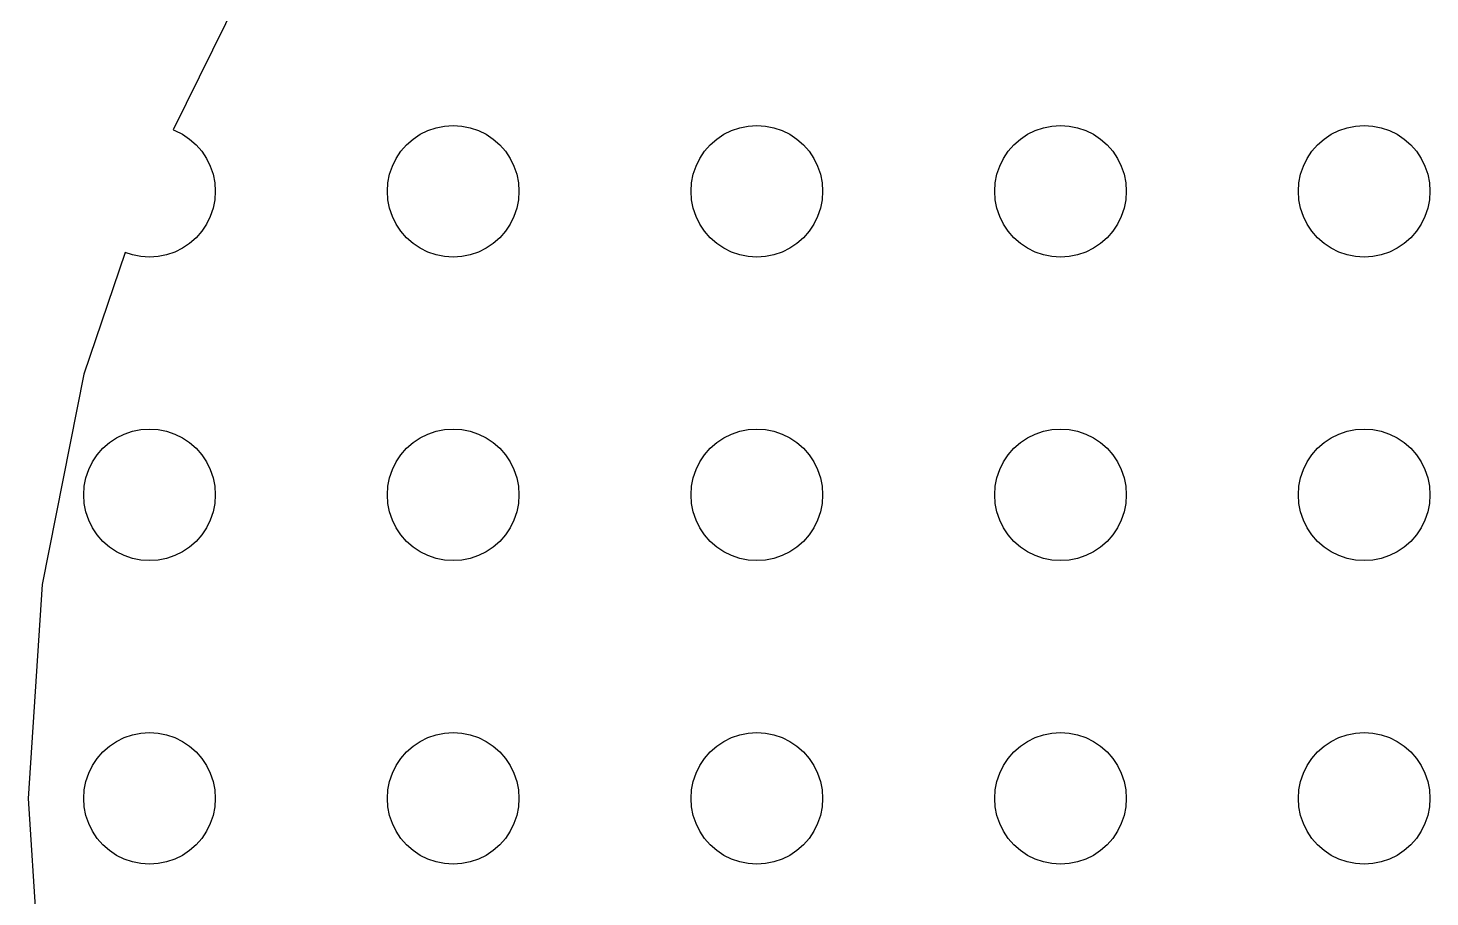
# Model space of a CAD drawing. Header units: metres. Extents: x -81 to 81, y -81 to 81.
# Drawn here: x -81 to -11.8, y -4.9 to 38.1 of the extents above; entities that cross this region are included whole.
import ezdxf

# ---------------------------------------------------------------- set-up
doc = ezdxf.new("R2010")
doc.units = ezdxf.units.M

msp = doc.modelspace()

# ---------------------------------------------------------------- linework, layer by layer
for p, q in [((-70.1481, 40.5), (-73.8326, 33.0285)), ((-60.4242, 33.2222), (-60, 33.25)), ((-60, 33.25), (-59.5758, 33.2222)), ((-45.4242, 33.2222), (-45, 33.25)), ((-45, 33.25), (-44.5758, 33.2222)), ((-30.4242, 33.2222), (-30, 33.25)), ((-30, 33.25), (-29.5758, 33.2222)), ((-15.4242, 33.2222), (-15, 33.25)), ((-15, 33.25), (-14.5758, 33.2222)), ((-73.8326, 33.0285), (-73.7563, 33.0026)), ((-73.7563, 33.0026), (-73.375, 32.8146)), ((-73.375, 32.8146), (-73.0215, 32.5784)), ((-73.0215, 32.5784), (-72.7019, 32.2981)), ((-62.2981, 32.2981), (-61.9785, 32.5784)), ((-61.9785, 32.5784), (-61.625, 32.8146)), ((-61.625, 32.8146), (-61.2437, 33.0026)), ((-61.2437, 33.0026), (-60.8412, 33.1393)), ((-60.8412, 33.1393), (-60.4242, 33.2222)), ((-59.5758, 33.2222), (-59.1588, 33.1393)), ((-59.1588, 33.1393), (-58.7563, 33.0026)), ((-58.7563, 33.0026), (-58.375, 32.8146)), ((-58.375, 32.8146), (-58.0215, 32.5784)), ((-58.0215, 32.5784), (-57.7019, 32.2981)), ((-47.2981, 32.2981), (-46.9785, 32.5784)), ((-46.9785, 32.5784), (-46.625, 32.8146)), ((-46.625, 32.8146), (-46.2437, 33.0026)), ((-46.2437, 33.0026), (-45.8412, 33.1393)), ((-45.8412, 33.1393), (-45.4242, 33.2222)), ((-44.5758, 33.2222), (-44.1588, 33.1393)), ((-44.1588, 33.1393), (-43.7563, 33.0026)), ((-43.7563, 33.0026), (-43.375, 32.8146)), ((-43.375, 32.8146), (-43.0215, 32.5784)), ((-43.0215, 32.5784), (-42.7019, 32.2981)), ((-32.2981, 32.2981), (-31.9785, 32.5784)), ((-31.9785, 32.5784), (-31.625, 32.8146)), ((-31.625, 32.8146), (-31.2437, 33.0026)), ((-31.2437, 33.0026), (-30.8412, 33.1393)), ((-30.8412, 33.1393), (-30.4242, 33.2222)), ((-29.5758, 33.2222), (-29.1588, 33.1393)), ((-29.1588, 33.1393), (-28.7563, 33.0026)), ((-28.7563, 33.0026), (-28.375, 32.8146)), ((-28.375, 32.8146), (-28.0215, 32.5784)), ((-28.0215, 32.5784), (-27.7019, 32.2981)), ((-17.2981, 32.2981), (-16.9785, 32.5784)), ((-16.9785, 32.5784), (-16.625, 32.8146)), ((-16.625, 32.8146), (-16.2437, 33.0026)), ((-16.2437, 33.0026), (-15.8412, 33.1393)), ((-15.8412, 33.1393), (-15.4242, 33.2222)), ((-14.5758, 33.2222), (-14.1588, 33.1393)), ((-14.1588, 33.1393), (-13.7563, 33.0026)), ((-13.7563, 33.0026), (-13.375, 32.8146)), ((-13.375, 32.8146), (-13.0215, 32.5784)), ((-13.0215, 32.5784), (-12.7019, 32.2981)), ((-72.7019, 32.2981), (-72.4216, 31.9785)), ((-72.4216, 31.9785), (-72.1854, 31.625)), ((-62.8146, 31.625), (-62.5784, 31.9785)), ((-62.5784, 31.9785), (-62.2981, 32.2981)), ((-57.7019, 32.2981), (-57.4216, 31.9785)), ((-57.4216, 31.9785), (-57.1854, 31.625)), ((-47.8146, 31.625), (-47.5784, 31.9785)), ((-47.5784, 31.9785), (-47.2981, 32.2981)), ((-42.7019, 32.2981), (-42.4216, 31.9785)), ((-42.4216, 31.9785), (-42.1854, 31.625)), ((-32.8146, 31.625), (-32.5784, 31.9785)), ((-32.5784, 31.9785), (-32.2981, 32.2981)), ((-27.7019, 32.2981), (-27.4216, 31.9785)), ((-27.4216, 31.9785), (-27.1854, 31.625)), ((-17.8146, 31.625), (-17.5784, 31.9785)), ((-17.5784, 31.9785), (-17.2981, 32.2981)), ((-12.7019, 32.2981), (-12.4216, 31.9785)), ((-12.4216, 31.9785), (-12.1854, 31.625)), ((-72.1854, 31.625), (-71.9974, 31.2437)), ((-71.9974, 31.2437), (-71.8607, 30.8412)), ((-63.1393, 30.8412), (-63.0026, 31.2437)), ((-63.0026, 31.2437), (-62.8146, 31.625)), ((-57.1854, 31.625), (-56.9974, 31.2437)), ((-56.9974, 31.2437), (-56.8607, 30.8412)), ((-48.1393, 30.8412), (-48.0026, 31.2437)), ((-48.0026, 31.2437), (-47.8146, 31.625)), ((-42.1854, 31.625), (-41.9974, 31.2437)), ((-41.9974, 31.2437), (-41.8607, 30.8412)), ((-33.1393, 30.8412), (-33.0026, 31.2437)), ((-33.0026, 31.2437), (-32.8146, 31.625)), ((-27.1854, 31.625), (-26.9974, 31.2437)), ((-26.9974, 31.2437), (-26.8607, 30.8412)), ((-18.1393, 30.8412), (-18.0026, 31.2437)), ((-18.0026, 31.2437), (-17.8146, 31.625)), ((-12.1854, 31.625), (-11.9974, 31.2437)), ((-11.9974, 31.2437), (-11.8607, 30.8412)), ((-71.8607, 30.8412), (-71.7778, 30.4242)), ((-63.2222, 30.4242), (-63.1393, 30.8412)), ((-56.8607, 30.8412), (-56.7778, 30.4242)), ((-48.2222, 30.4242), (-48.1393, 30.8412)), ((-41.8607, 30.8412), (-41.7778, 30.4242)), ((-33.2222, 30.4242), (-33.1393, 30.8412)), ((-26.8607, 30.8412), (-26.7778, 30.4242)), ((-18.2222, 30.4242), (-18.1393, 30.8412)), ((-11.8607, 30.8412), (-11.7778, 30.4242)), ((-71.7778, 30.4242), (-71.75, 30)), ((-71.75, 30), (-71.7778, 29.5758)), ((-63.25, 30), (-63.2222, 30.4242)), ((-63.2222, 29.5758), (-63.25, 30)), ((-56.7778, 30.4242), (-56.75, 30)), ((-56.75, 30), (-56.7778, 29.5758)), ((-48.25, 30), (-48.2222, 30.4242)), ((-48.2222, 29.5758), (-48.25, 30)), ((-41.7778, 30.4242), (-41.75, 30)), ((-41.75, 30), (-41.7778, 29.5758)), ((-33.25, 30), (-33.2222, 30.4242)), ((-33.2222, 29.5758), (-33.25, 30)), ((-26.7778, 30.4242), (-26.75, 30)), ((-26.75, 30), (-26.7778, 29.5758)), ((-18.25, 30), (-18.2222, 30.4242)), ((-18.2222, 29.5758), (-18.25, 30)), ((-11.7778, 30.4242), (-11.75, 30)), ((-11.75, 30), (-11.7778, 29.5758)), ((-71.8607, 29.1588), (-71.9974, 28.7563)), ((-71.7778, 29.5758), (-71.8607, 29.1588)), ((-63.1393, 29.1588), (-63.2222, 29.5758)), ((-63.0026, 28.7563), (-63.1393, 29.1588)), ((-56.8607, 29.1588), (-56.9974, 28.7563)), ((-56.7778, 29.5758), (-56.8607, 29.1588)), ((-48.1393, 29.1588), (-48.2222, 29.5758)), ((-48.0026, 28.7563), (-48.1393, 29.1588)), ((-41.8607, 29.1588), (-41.9974, 28.7563)), ((-41.7778, 29.5758), (-41.8607, 29.1588)), ((-33.1393, 29.1588), (-33.2222, 29.5758)), ((-33.0026, 28.7563), (-33.1393, 29.1588)), ((-26.8607, 29.1588), (-26.9974, 28.7563)), ((-26.7778, 29.5758), (-26.8607, 29.1588)), ((-18.1393, 29.1588), (-18.2222, 29.5758)), ((-18.0026, 28.7563), (-18.1393, 29.1588)), ((-11.8607, 29.1588), (-11.9974, 28.7563)), ((-11.7778, 29.5758), (-11.8607, 29.1588)), ((-71.9974, 28.7563), (-72.1854, 28.375)), ((-62.8146, 28.375), (-63.0026, 28.7563)), ((-56.9974, 28.7563), (-57.1854, 28.375)), ((-47.8146, 28.375), (-48.0026, 28.7563)), ((-41.9974, 28.7563), (-42.1854, 28.375)), ((-32.8146, 28.375), (-33.0026, 28.7563)), ((-26.9974, 28.7563), (-27.1854, 28.375)), ((-17.8146, 28.375), (-18.0026, 28.7563)), ((-11.9974, 28.7563), (-12.1854, 28.375)), ((-72.7019, 27.7019), (-73.0215, 27.4216)), ((-72.4216, 28.0215), (-72.7019, 27.7019)), ((-72.1854, 28.375), (-72.4216, 28.0215)), ((-62.5784, 28.0215), (-62.8146, 28.375)), ((-62.2981, 27.7019), (-62.5784, 28.0215)), ((-61.9785, 27.4216), (-62.2981, 27.7019)), ((-57.7019, 27.7019), (-58.0215, 27.4216)), ((-57.4216, 28.0215), (-57.7019, 27.7019)), ((-57.1854, 28.375), (-57.4216, 28.0215)), ((-47.5784, 28.0215), (-47.8146, 28.375)), ((-47.2981, 27.7019), (-47.5784, 28.0215)), ((-46.9785, 27.4216), (-47.2981, 27.7019)), ((-42.7019, 27.7019), (-43.0215, 27.4216)), ((-42.4216, 28.0215), (-42.7019, 27.7019)), ((-42.1854, 28.375), (-42.4216, 28.0215)), ((-32.5784, 28.0215), (-32.8146, 28.375)), ((-32.2981, 27.7019), (-32.5784, 28.0215)), ((-31.9785, 27.4216), (-32.2981, 27.7019)), ((-27.7019, 27.7019), (-28.0215, 27.4216)), ((-27.4216, 28.0215), (-27.7019, 27.7019)), ((-27.1854, 28.375), (-27.4216, 28.0215)), ((-17.5784, 28.0215), (-17.8146, 28.375)), ((-17.2981, 27.7019), (-17.5784, 28.0215)), ((-16.9785, 27.4216), (-17.2981, 27.7019)), ((-12.7019, 27.7019), (-13.0215, 27.4216)), ((-12.4216, 28.0215), (-12.7019, 27.7019)), ((-12.1854, 28.375), (-12.4216, 28.0215)), ((-73.375, 27.1854), (-73.7563, 26.9974)), ((-73.0215, 27.4216), (-73.375, 27.1854)), ((-61.625, 27.1854), (-61.9785, 27.4216)), ((-61.2437, 26.9974), (-61.625, 27.1854)), ((-58.375, 27.1854), (-58.7563, 26.9974)), ((-58.0215, 27.4216), (-58.375, 27.1854)), ((-46.625, 27.1854), (-46.9785, 27.4216)), ((-46.2437, 26.9974), (-46.625, 27.1854)), ((-43.375, 27.1854), (-43.7563, 26.9974)), ((-43.0215, 27.4216), (-43.375, 27.1854)), ((-31.625, 27.1854), (-31.9785, 27.4216)), ((-31.2437, 26.9974), (-31.625, 27.1854)), ((-28.375, 27.1854), (-28.7563, 26.9974)), ((-28.0215, 27.4216), (-28.375, 27.1854)), ((-16.625, 27.1854), (-16.9785, 27.4216)), ((-16.2437, 26.9974), (-16.625, 27.1854)), ((-13.375, 27.1854), (-13.7563, 26.9974)), ((-13.0215, 27.4216), (-13.375, 27.1854)), ((-76.1974, 26.9817), (-78.24, 20.9643)), ((-75.8412, 26.8607), (-76.1974, 26.9817)), ((-75.4242, 26.7778), (-75.8412, 26.8607)), ((-75, 26.75), (-75.4242, 26.7778)), ((-74.5758, 26.7778), (-75, 26.75)), ((-74.1588, 26.8607), (-74.5758, 26.7778)), ((-73.7563, 26.9974), (-74.1588, 26.8607)), ((-60.8412, 26.8607), (-61.2437, 26.9974)), ((-60.4242, 26.7778), (-60.8412, 26.8607)), ((-60, 26.75), (-60.4242, 26.7778)), ((-59.5758, 26.7778), (-60, 26.75)), ((-59.1588, 26.8607), (-59.5758, 26.7778)), ((-58.7563, 26.9974), (-59.1588, 26.8607)), ((-45.8412, 26.8607), (-46.2437, 26.9974)), ((-45.4242, 26.7778), (-45.8412, 26.8607)), ((-45, 26.75), (-45.4242, 26.7778)), ((-44.5758, 26.7778), (-45, 26.75)), ((-44.1588, 26.8607), (-44.5758, 26.7778)), ((-43.7563, 26.9974), (-44.1588, 26.8607)), ((-30.8412, 26.8607), (-31.2437, 26.9974)), ((-30.4242, 26.7778), (-30.8412, 26.8607)), ((-30, 26.75), (-30.4242, 26.7778)), ((-29.5758, 26.7778), (-30, 26.75)), ((-29.1588, 26.8607), (-29.5758, 26.7778)), ((-28.7563, 26.9974), (-29.1588, 26.8607)), ((-15.8412, 26.8607), (-16.2437, 26.9974)), ((-15.4242, 26.7778), (-15.8412, 26.8607)), ((-15, 26.75), (-15.4242, 26.7778)), ((-14.5758, 26.7778), (-15, 26.75)), ((-14.1588, 26.8607), (-14.5758, 26.7778)), ((-13.7563, 26.9974), (-14.1588, 26.8607)), ((-78.24, 20.9643), (-80.307, 10.5726)), ((-76.2437, 18.0026), (-75.8412, 18.1393)), ((-75.8412, 18.1393), (-75.4242, 18.2222)), ((-75.4242, 18.2222), (-75, 18.25)), ((-75, 18.25), (-74.5758, 18.2222)), ((-74.5758, 18.2222), (-74.1588, 18.1393)), ((-74.1588, 18.1393), (-73.7563, 18.0026)), ((-61.2437, 18.0026), (-60.8412, 18.1393)), ((-60.8412, 18.1393), (-60.4242, 18.2222)), ((-60.4242, 18.2222), (-60, 18.25)), ((-60, 18.25), (-59.5758, 18.2222)), ((-59.5758, 18.2222), (-59.1588, 18.1393)), ((-59.1588, 18.1393), (-58.7563, 18.0026)), ((-46.2437, 18.0026), (-45.8412, 18.1393)), ((-45.8412, 18.1393), (-45.4242, 18.2222)), ((-45.4242, 18.2222), (-45, 18.25)), ((-45, 18.25), (-44.5758, 18.2222)), ((-44.5758, 18.2222), (-44.1588, 18.1393)), ((-44.1588, 18.1393), (-43.7563, 18.0026)), ((-31.2437, 18.0026), (-30.8412, 18.1393)), ((-30.8412, 18.1393), (-30.4242, 18.2222)), ((-30.4242, 18.2222), (-30, 18.25)), ((-30, 18.25), (-29.5758, 18.2222)), ((-29.5758, 18.2222), (-29.1588, 18.1393)), ((-29.1588, 18.1393), (-28.7563, 18.0026)), ((-16.2437, 18.0026), (-15.8412, 18.1393)), ((-15.8412, 18.1393), (-15.4242, 18.2222)), ((-15.4242, 18.2222), (-15, 18.25)), ((-15, 18.25), (-14.5758, 18.2222)), ((-14.5758, 18.2222), (-14.1588, 18.1393)), ((-14.1588, 18.1393), (-13.7563, 18.0026)), ((-77.2981, 17.2981), (-76.9785, 17.5784)), ((-76.9785, 17.5784), (-76.625, 17.8146)), ((-76.625, 17.8146), (-76.2437, 18.0026)), ((-73.7563, 18.0026), (-73.375, 17.8146)), ((-73.375, 17.8146), (-73.0215, 17.5784)), ((-73.0215, 17.5784), (-72.7019, 17.2981)), ((-62.2981, 17.2981), (-61.9785, 17.5784)), ((-61.9785, 17.5784), (-61.625, 17.8146)), ((-61.625, 17.8146), (-61.2437, 18.0026)), ((-58.7563, 18.0026), (-58.375, 17.8146)), ((-58.375, 17.8146), (-58.0215, 17.5784)), ((-58.0215, 17.5784), (-57.7019, 17.2981)), ((-47.2981, 17.2981), (-46.9785, 17.5784)), ((-46.9785, 17.5784), (-46.625, 17.8146)), ((-46.625, 17.8146), (-46.2437, 18.0026)), ((-43.7563, 18.0026), (-43.375, 17.8146)), ((-43.375, 17.8146), (-43.0215, 17.5784)), ((-43.0215, 17.5784), (-42.7019, 17.2981)), ((-32.2981, 17.2981), (-31.9785, 17.5784)), ((-31.9785, 17.5784), (-31.625, 17.8146)), ((-31.625, 17.8146), (-31.2437, 18.0026)), ((-28.7563, 18.0026), (-28.375, 17.8146)), ((-28.375, 17.8146), (-28.0215, 17.5784)), ((-28.0215, 17.5784), (-27.7019, 17.2981)), ((-17.2981, 17.2981), (-16.9785, 17.5784)), ((-16.9785, 17.5784), (-16.625, 17.8146)), ((-16.625, 17.8146), (-16.2437, 18.0026)), ((-13.7563, 18.0026), (-13.375, 17.8146)), ((-13.375, 17.8146), (-13.0215, 17.5784)), ((-13.0215, 17.5784), (-12.7019, 17.2981)), ((-78.0026, 16.2437), (-77.8146, 16.625)), ((-77.8146, 16.625), (-77.5784, 16.9785)), ((-77.5784, 16.9785), (-77.2981, 17.2981)), ((-72.7019, 17.2981), (-72.4216, 16.9785)), ((-72.4216, 16.9785), (-72.1854, 16.625)), ((-72.1854, 16.625), (-71.9974, 16.2437)), ((-63.0026, 16.2437), (-62.8146, 16.625)), ((-62.8146, 16.625), (-62.5784, 16.9785)), ((-62.5784, 16.9785), (-62.2981, 17.2981)), ((-57.7019, 17.2981), (-57.4216, 16.9785)), ((-57.4216, 16.9785), (-57.1854, 16.625)), ((-57.1854, 16.625), (-56.9974, 16.2437)), ((-48.0026, 16.2437), (-47.8146, 16.625)), ((-47.8146, 16.625), (-47.5784, 16.9785)), ((-47.5784, 16.9785), (-47.2981, 17.2981)), ((-42.7019, 17.2981), (-42.4216, 16.9785)), ((-42.4216, 16.9785), (-42.1854, 16.625)), ((-42.1854, 16.625), (-41.9974, 16.2437)), ((-33.0026, 16.2437), (-32.8146, 16.625)), ((-32.8146, 16.625), (-32.5784, 16.9785)), ((-32.5784, 16.9785), (-32.2981, 17.2981)), ((-27.7019, 17.2981), (-27.4216, 16.9785)), ((-27.4216, 16.9785), (-27.1854, 16.625)), ((-27.1854, 16.625), (-26.9974, 16.2437)), ((-18.0026, 16.2437), (-17.8146, 16.625)), ((-17.8146, 16.625), (-17.5784, 16.9785)), ((-17.5784, 16.9785), (-17.2981, 17.2981)), ((-12.7019, 17.2981), (-12.4216, 16.9785)), ((-12.4216, 16.9785), (-12.1854, 16.625)), ((-12.1854, 16.625), (-11.9974, 16.2437)), ((-78.1393, 15.8412), (-78.0026, 16.2437)), ((-71.9974, 16.2437), (-71.8607, 15.8412)), ((-63.1393, 15.8412), (-63.0026, 16.2437)), ((-56.9974, 16.2437), (-56.8607, 15.8412)), ((-48.1393, 15.8412), (-48.0026, 16.2437)), ((-41.9974, 16.2437), (-41.8607, 15.8412)), ((-33.1393, 15.8412), (-33.0026, 16.2437)), ((-26.9974, 16.2437), (-26.8607, 15.8412)), ((-18.1393, 15.8412), (-18.0026, 16.2437)), ((-11.9974, 16.2437), (-11.8607, 15.8412)), ((-78.25, 15), (-78.2222, 15.4242)), ((-78.2222, 15.4242), (-78.1393, 15.8412)), ((-71.8607, 15.8412), (-71.7778, 15.4242)), ((-71.7778, 15.4242), (-71.75, 15)), ((-63.25, 15), (-63.2222, 15.4242)), ((-63.2222, 15.4242), (-63.1393, 15.8412)), ((-56.8607, 15.8412), (-56.7778, 15.4242)), ((-56.7778, 15.4242), (-56.75, 15)), ((-48.25, 15), (-48.2222, 15.4242)), ((-48.2222, 15.4242), (-48.1393, 15.8412)), ((-41.8607, 15.8412), (-41.7778, 15.4242)), ((-41.7778, 15.4242), (-41.75, 15)), ((-33.25, 15), (-33.2222, 15.4242)), ((-33.2222, 15.4242), (-33.1393, 15.8412)), ((-26.8607, 15.8412), (-26.7778, 15.4242)), ((-26.7778, 15.4242), (-26.75, 15)), ((-18.25, 15), (-18.2222, 15.4242)), ((-18.2222, 15.4242), (-18.1393, 15.8412)), ((-11.8607, 15.8412), (-11.7778, 15.4242)), ((-11.7778, 15.4242), (-11.75, 15)), ((-78.2222, 14.5758), (-78.25, 15)), ((-78.1393, 14.1588), (-78.2222, 14.5758)), ((-71.7778, 14.5758), (-71.8607, 14.1588)), ((-71.75, 15), (-71.7778, 14.5758)), ((-63.2222, 14.5758), (-63.25, 15)), ((-63.1393, 14.1588), (-63.2222, 14.5758)), ((-56.7778, 14.5758), (-56.8607, 14.1588)), ((-56.75, 15), (-56.7778, 14.5758)), ((-48.2222, 14.5758), (-48.25, 15)), ((-48.1393, 14.1588), (-48.2222, 14.5758)), ((-41.7778, 14.5758), (-41.8607, 14.1588)), ((-41.75, 15), (-41.7778, 14.5758)), ((-33.2222, 14.5758), (-33.25, 15)), ((-33.1393, 14.1588), (-33.2222, 14.5758)), ((-26.7778, 14.5758), (-26.8607, 14.1588)), ((-26.75, 15), (-26.7778, 14.5758)), ((-18.2222, 14.5758), (-18.25, 15)), ((-18.1393, 14.1588), (-18.2222, 14.5758)), ((-11.7778, 14.5758), (-11.8607, 14.1588)), ((-11.75, 15), (-11.7778, 14.5758)), ((-78.0026, 13.7563), (-78.1393, 14.1588)), ((-71.8607, 14.1588), (-71.9974, 13.7563)), ((-63.0026, 13.7563), (-63.1393, 14.1588)), ((-56.8607, 14.1588), (-56.9974, 13.7563)), ((-48.0026, 13.7563), (-48.1393, 14.1588)), ((-41.8607, 14.1588), (-41.9974, 13.7563)), ((-33.0026, 13.7563), (-33.1393, 14.1588)), ((-26.8607, 14.1588), (-26.9974, 13.7563)), ((-18.0026, 13.7563), (-18.1393, 14.1588)), ((-11.8607, 14.1588), (-11.9974, 13.7563)), ((-77.8146, 13.375), (-78.0026, 13.7563)), ((-77.5784, 13.0215), (-77.8146, 13.375)), ((-72.1854, 13.375), (-72.4216, 13.0215)), ((-71.9974, 13.7563), (-72.1854, 13.375)), ((-62.8146, 13.375), (-63.0026, 13.7563)), ((-62.5784, 13.0215), (-62.8146, 13.375)), ((-57.1854, 13.375), (-57.4216, 13.0215)), ((-56.9974, 13.7563), (-57.1854, 13.375)), ((-47.8146, 13.375), (-48.0026, 13.7563)), ((-47.5784, 13.0215), (-47.8146, 13.375)), ((-42.1854, 13.375), (-42.4216, 13.0215)), ((-41.9974, 13.7563), (-42.1854, 13.375)), ((-32.8146, 13.375), (-33.0026, 13.7563)), ((-32.5784, 13.0215), (-32.8146, 13.375)), ((-27.1854, 13.375), (-27.4216, 13.0215)), ((-26.9974, 13.7563), (-27.1854, 13.375)), ((-17.8146, 13.375), (-18.0026, 13.7563)), ((-17.5784, 13.0215), (-17.8146, 13.375)), ((-12.1854, 13.375), (-12.4216, 13.0215)), ((-11.9974, 13.7563), (-12.1854, 13.375)), ((-77.2981, 12.7019), (-77.5784, 13.0215)), ((-76.9785, 12.4216), (-77.2981, 12.7019)), ((-72.7019, 12.7019), (-73.0215, 12.4216)), ((-72.4216, 13.0215), (-72.7019, 12.7019)), ((-62.2981, 12.7019), (-62.5784, 13.0215)), ((-61.9785, 12.4216), (-62.2981, 12.7019)), ((-57.7019, 12.7019), (-58.0215, 12.4216)), ((-57.4216, 13.0215), (-57.7019, 12.7019)), ((-47.2981, 12.7019), (-47.5784, 13.0215)), ((-46.9785, 12.4216), (-47.2981, 12.7019)), ((-42.7019, 12.7019), (-43.0215, 12.4216)), ((-42.4216, 13.0215), (-42.7019, 12.7019)), ((-32.2981, 12.7019), (-32.5784, 13.0215)), ((-31.9785, 12.4216), (-32.2981, 12.7019)), ((-27.7019, 12.7019), (-28.0215, 12.4216)), ((-27.4216, 13.0215), (-27.7019, 12.7019)), ((-17.2981, 12.7019), (-17.5784, 13.0215)), ((-16.9785, 12.4216), (-17.2981, 12.7019)), ((-12.7019, 12.7019), (-13.0215, 12.4216)), ((-12.4216, 13.0215), (-12.7019, 12.7019)), ((-76.625, 12.1854), (-76.9785, 12.4216)), ((-76.2437, 11.9974), (-76.625, 12.1854)), ((-75.8412, 11.8607), (-76.2437, 11.9974)), ((-75.4242, 11.7778), (-75.8412, 11.8607)), ((-75, 11.75), (-75.4242, 11.7778)), ((-74.5758, 11.7778), (-75, 11.75)), ((-74.1588, 11.8607), (-74.5758, 11.7778)), ((-73.7563, 11.9974), (-74.1588, 11.8607)), ((-73.375, 12.1854), (-73.7563, 11.9974)), ((-73.0215, 12.4216), (-73.375, 12.1854)), ((-61.625, 12.1854), (-61.9785, 12.4216)), ((-61.2437, 11.9974), (-61.625, 12.1854)), ((-60.8412, 11.8607), (-61.2437, 11.9974)), ((-60.4242, 11.7778), (-60.8412, 11.8607)), ((-60, 11.75), (-60.4242, 11.7778)), ((-59.5758, 11.7778), (-60, 11.75)), ((-59.1588, 11.8607), (-59.5758, 11.7778)), ((-58.7563, 11.9974), (-59.1588, 11.8607)), ((-58.375, 12.1854), (-58.7563, 11.9974)), ((-58.0215, 12.4216), (-58.375, 12.1854)), ((-46.625, 12.1854), (-46.9785, 12.4216)), ((-46.2437, 11.9974), (-46.625, 12.1854)), ((-45.8412, 11.8607), (-46.2437, 11.9974)), ((-45.4242, 11.7778), (-45.8412, 11.8607)), ((-45, 11.75), (-45.4242, 11.7778)), ((-44.5758, 11.7778), (-45, 11.75)), ((-44.1588, 11.8607), (-44.5758, 11.7778)), ((-43.7563, 11.9974), (-44.1588, 11.8607)), ((-43.375, 12.1854), (-43.7563, 11.9974)), ((-43.0215, 12.4216), (-43.375, 12.1854)), ((-31.625, 12.1854), (-31.9785, 12.4216)), ((-31.2437, 11.9974), (-31.625, 12.1854)), ((-30.8412, 11.8607), (-31.2437, 11.9974)), ((-30.4242, 11.7778), (-30.8412, 11.8607)), ((-30, 11.75), (-30.4242, 11.7778)), ((-29.5758, 11.7778), (-30, 11.75)), ((-29.1588, 11.8607), (-29.5758, 11.7778)), ((-28.7563, 11.9974), (-29.1588, 11.8607)), ((-28.375, 12.1854), (-28.7563, 11.9974)), ((-28.0215, 12.4216), (-28.375, 12.1854)), ((-16.625, 12.1854), (-16.9785, 12.4216)), ((-16.2437, 11.9974), (-16.625, 12.1854)), ((-15.8412, 11.8607), (-16.2437, 11.9974)), ((-15.4242, 11.7778), (-15.8412, 11.8607)), ((-15, 11.75), (-15.4242, 11.7778)), ((-14.5758, 11.7778), (-15, 11.75)), ((-14.1588, 11.8607), (-14.5758, 11.7778)), ((-13.7563, 11.9974), (-14.1588, 11.8607)), ((-13.375, 12.1854), (-13.7563, 11.9974)), ((-13.0215, 12.4216), (-13.375, 12.1854)), ((-80.307, 10.5726), (-81, 0)), ((-76.9785, 2.57838), (-76.625, 2.81458)), ((-76.625, 2.81458), (-76.2437, 3.00259)), ((-76.2437, 3.00259), (-75.8412, 3.13925)), ((-75.8412, 3.13925), (-75.4242, 3.22218)), ((-75.4242, 3.22218), (-75, 3.25)), ((-75, 3.25), (-74.5758, 3.22218)), ((-74.5758, 3.22218), (-74.1588, 3.13925)), ((-74.1588, 3.13925), (-73.7563, 3.00259)), ((-73.7563, 3.00259), (-73.375, 2.81458)), ((-73.375, 2.81458), (-73.0215, 2.57838)), ((-61.9785, 2.57838), (-61.625, 2.81458)), ((-61.625, 2.81458), (-61.2437, 3.00259)), ((-61.2437, 3.00259), (-60.8412, 3.13925)), ((-60.8412, 3.13925), (-60.4242, 3.22218)), ((-60.4242, 3.22218), (-60, 3.25)), ((-60, 3.25), (-59.5758, 3.22218)), ((-59.5758, 3.22218), (-59.1588, 3.13925)), ((-59.1588, 3.13925), (-58.7563, 3.00259)), ((-58.7563, 3.00259), (-58.375, 2.81458)), ((-58.375, 2.81458), (-58.0215, 2.57838)), ((-46.9785, 2.57838), (-46.625, 2.81458)), ((-46.625, 2.81458), (-46.2437, 3.00259)), ((-46.2437, 3.00259), (-45.8412, 3.13925)), ((-45.8412, 3.13925), (-45.4242, 3.22218)), ((-45.4242, 3.22218), (-45, 3.25)), ((-45, 3.25), (-44.5758, 3.22218)), ((-44.5758, 3.22218), (-44.1588, 3.13925)), ((-44.1588, 3.13925), (-43.7563, 3.00259)), ((-43.7563, 3.00259), (-43.375, 2.81458)), ((-43.375, 2.81458), (-43.0215, 2.57838)), ((-31.9785, 2.57838), (-31.625, 2.81458)), ((-31.625, 2.81458), (-31.2437, 3.00259)), ((-31.2437, 3.00259), (-30.8412, 3.13925)), ((-30.8412, 3.13925), (-30.4242, 3.22218)), ((-30.4242, 3.22218), (-30, 3.25)), ((-30, 3.25), (-29.5758, 3.22218)), ((-29.5758, 3.22218), (-29.1588, 3.13925)), ((-29.1588, 3.13925), (-28.7563, 3.00259)), ((-28.7563, 3.00259), (-28.375, 2.81458)), ((-28.375, 2.81458), (-28.0215, 2.57838)), ((-16.9785, 2.57838), (-16.625, 2.81458)), ((-16.625, 2.81458), (-16.2437, 3.00259)), ((-16.2437, 3.00259), (-15.8412, 3.13925)), ((-15.8412, 3.13925), (-15.4242, 3.22218)), ((-15.4242, 3.22218), (-15, 3.25)), ((-15, 3.25), (-14.5758, 3.22218)), ((-14.5758, 3.22218), (-14.1588, 3.13925)), ((-14.1588, 3.13925), (-13.7563, 3.00259)), ((-13.7563, 3.00259), (-13.375, 2.81458)), ((-13.375, 2.81458), (-13.0215, 2.57838)), ((-77.5784, 1.97847), (-77.2981, 2.2981)), ((-77.2981, 2.2981), (-76.9785, 2.57838)), ((-73.0215, 2.57838), (-72.7019, 2.2981)), ((-72.7019, 2.2981), (-72.4216, 1.97847)), ((-62.5784, 1.97847), (-62.2981, 2.2981)), ((-62.2981, 2.2981), (-61.9785, 2.57838)), ((-58.0215, 2.57838), (-57.7019, 2.2981)), ((-57.7019, 2.2981), (-57.4216, 1.97847)), ((-47.5784, 1.97847), (-47.2981, 2.2981)), ((-47.2981, 2.2981), (-46.9785, 2.57838)), ((-43.0215, 2.57838), (-42.7019, 2.2981)), ((-42.7019, 2.2981), (-42.4216, 1.97847)), ((-32.5784, 1.97847), (-32.2981, 2.2981)), ((-32.2981, 2.2981), (-31.9785, 2.57838)), ((-28.0215, 2.57838), (-27.7019, 2.2981)), ((-27.7019, 2.2981), (-27.4216, 1.97847)), ((-17.5784, 1.97847), (-17.2981, 2.2981)), ((-17.2981, 2.2981), (-16.9785, 2.57838)), ((-13.0215, 2.57838), (-12.7019, 2.2981)), ((-12.7019, 2.2981), (-12.4216, 1.97847)), ((-78.0026, 1.24371), (-77.8146, 1.625)), ((-77.8146, 1.625), (-77.5784, 1.97847)), ((-72.4216, 1.97847), (-72.1854, 1.625)), ((-72.1854, 1.625), (-71.9974, 1.24371)), ((-63.0026, 1.24371), (-62.8146, 1.625)), ((-62.8146, 1.625), (-62.5784, 1.97847)), ((-57.4216, 1.97847), (-57.1854, 1.625)), ((-57.1854, 1.625), (-56.9974, 1.24371)), ((-48.0026, 1.24371), (-47.8146, 1.625)), ((-47.8146, 1.625), (-47.5784, 1.97847)), ((-42.4216, 1.97847), (-42.1854, 1.625)), ((-42.1854, 1.625), (-41.9974, 1.24371)), ((-33.0026, 1.24371), (-32.8146, 1.625)), ((-32.8146, 1.625), (-32.5784, 1.97847)), ((-27.4216, 1.97847), (-27.1854, 1.625)), ((-27.1854, 1.625), (-26.9974, 1.24371)), ((-18.0026, 1.24371), (-17.8146, 1.625)), ((-17.8146, 1.625), (-17.5784, 1.97847)), ((-12.4216, 1.97847), (-12.1854, 1.625)), ((-12.1854, 1.625), (-11.9974, 1.24371)), ((-78.2222, 0.42421), (-78.1393, 0.84116)), ((-78.1393, 0.84116), (-78.0026, 1.24371)), ((-71.9974, 1.24371), (-71.8607, 0.84116)), ((-71.8607, 0.84116), (-71.7778, 0.42421)), ((-63.2222, 0.42421), (-63.1393, 0.84116)), ((-63.1393, 0.84116), (-63.0026, 1.24371)), ((-56.9974, 1.24371), (-56.8607, 0.84116)), ((-56.8607, 0.84116), (-56.7778, 0.42421)), ((-48.2222, 0.42421), (-48.1393, 0.84116)), ((-48.1393, 0.84116), (-48.0026, 1.24371)), ((-41.9974, 1.24371), (-41.8607, 0.84116)), ((-41.8607, 0.84116), (-41.7778, 0.42421)), ((-33.2222, 0.42421), (-33.1393, 0.84116)), ((-33.1393, 0.84116), (-33.0026, 1.24371)), ((-26.9974, 1.24371), (-26.8607, 0.84116)), ((-26.8607, 0.84116), (-26.7778, 0.42421)), ((-18.2222, 0.42421), (-18.1393, 0.84116)), ((-18.1393, 0.84116), (-18.0026, 1.24371)), ((-11.9974, 1.24371), (-11.8607, 0.84116)), ((-11.8607, 0.84116), (-11.7778, 0.42421)), ((-81, 0), (-80.307, -10.5726)), ((-78.25, 0), (-78.2222, 0.42421)), ((-78.2222, -0.42421), (-78.25, 0)), ((-71.7778, 0.42421), (-71.75, 0)), ((-71.75, 0), (-71.7778, -0.42421)), ((-63.25, 0), (-63.2222, 0.42421)), ((-63.2222, -0.42421), (-63.25, 0)), ((-56.7778, 0.42421), (-56.75, 0)), ((-56.75, 0), (-56.7778, -0.42421)), ((-48.25, 0), (-48.2222, 0.42421)), ((-48.2222, -0.42421), (-48.25, 0)), ((-41.7778, 0.42421), (-41.75, 0)), ((-41.75, 0), (-41.7778, -0.42421)), ((-33.25, 0), (-33.2222, 0.42421)), ((-33.2222, -0.42421), (-33.25, 0)), ((-26.7778, 0.42421), (-26.75, 0)), ((-26.75, 0), (-26.7778, -0.42421)), ((-18.25, 0), (-18.2222, 0.42421)), ((-18.2222, -0.42421), (-18.25, 0)), ((-11.7778, 0.42421), (-11.75, 0)), ((-11.75, 0), (-11.7778, -0.42421)), ((-78.1393, -0.84116), (-78.2222, -0.42421)), ((-71.7778, -0.42421), (-71.8607, -0.84116)), ((-63.1393, -0.84116), (-63.2222, -0.42421)), ((-56.7778, -0.42421), (-56.8607, -0.84116)), ((-48.1393, -0.84116), (-48.2222, -0.42421)), ((-41.7778, -0.42421), (-41.8607, -0.84116)), ((-33.1393, -0.84116), (-33.2222, -0.42421)), ((-26.7778, -0.42421), (-26.8607, -0.84116)), ((-18.1393, -0.84116), (-18.2222, -0.42421)), ((-11.7778, -0.42421), (-11.8607, -0.84116)), ((-78.0026, -1.24371), (-78.1393, -0.84116)), ((-77.8146, -1.625), (-78.0026, -1.24371)), ((-71.9974, -1.24371), (-72.1854, -1.625)), ((-71.8607, -0.84116), (-71.9974, -1.24371)), ((-63.0026, -1.24371), (-63.1393, -0.84116)), ((-62.8146, -1.625), (-63.0026, -1.24371)), ((-56.9974, -1.24371), (-57.1854, -1.625)), ((-56.8607, -0.84116), (-56.9974, -1.24371)), ((-48.0026, -1.24371), (-48.1393, -0.84116)), ((-47.8146, -1.625), (-48.0026, -1.24371)), ((-41.9974, -1.24371), (-42.1854, -1.625)), ((-41.8607, -0.84116), (-41.9974, -1.24371)), ((-33.0026, -1.24371), (-33.1393, -0.84116)), ((-32.8146, -1.625), (-33.0026, -1.24371)), ((-26.9974, -1.24371), (-27.1854, -1.625)), ((-26.8607, -0.84116), (-26.9974, -1.24371)), ((-18.0026, -1.24371), (-18.1393, -0.84116)), ((-17.8146, -1.625), (-18.0026, -1.24371)), ((-11.9974, -1.24371), (-12.1854, -1.625)), ((-11.8607, -0.84116), (-11.9974, -1.24371)), ((-77.5784, -1.97847), (-77.8146, -1.625)), ((-77.2981, -2.2981), (-77.5784, -1.97847)), ((-72.4216, -1.97847), (-72.7019, -2.2981)), ((-72.1854, -1.625), (-72.4216, -1.97847)), ((-62.5784, -1.97847), (-62.8146, -1.625)), ((-62.2981, -2.2981), (-62.5784, -1.97847)), ((-57.4216, -1.97847), (-57.7019, -2.2981)), ((-57.1854, -1.625), (-57.4216, -1.97847)), ((-47.5784, -1.97847), (-47.8146, -1.625)), ((-47.2981, -2.2981), (-47.5784, -1.97847)), ((-42.4216, -1.97847), (-42.7019, -2.2981)), ((-42.1854, -1.625), (-42.4216, -1.97847)), ((-32.5784, -1.97847), (-32.8146, -1.625)), ((-32.2981, -2.2981), (-32.5784, -1.97847)), ((-27.4216, -1.97847), (-27.7019, -2.2981)), ((-27.1854, -1.625), (-27.4216, -1.97847)), ((-17.5784, -1.97847), (-17.8146, -1.625)), ((-17.2981, -2.2981), (-17.5784, -1.97847)), ((-12.4216, -1.97847), (-12.7019, -2.2981)), ((-12.1854, -1.625), (-12.4216, -1.97847)), ((-76.9785, -2.57838), (-77.2981, -2.2981)), ((-76.625, -2.81458), (-76.9785, -2.57838)), ((-73.0215, -2.57838), (-73.375, -2.81458)), ((-72.7019, -2.2981), (-73.0215, -2.57838)), ((-61.9785, -2.57838), (-62.2981, -2.2981)), ((-61.625, -2.81458), (-61.9785, -2.57838)), ((-58.0215, -2.57838), (-58.375, -2.81458)), ((-57.7019, -2.2981), (-58.0215, -2.57838)), ((-46.9785, -2.57838), (-47.2981, -2.2981)), ((-46.625, -2.81458), (-46.9785, -2.57838)), ((-43.0215, -2.57838), (-43.375, -2.81458)), ((-42.7019, -2.2981), (-43.0215, -2.57838)), ((-31.9785, -2.57838), (-32.2981, -2.2981)), ((-31.625, -2.81458), (-31.9785, -2.57838)), ((-28.0215, -2.57838), (-28.375, -2.81458)), ((-27.7019, -2.2981), (-28.0215, -2.57838)), ((-16.9785, -2.57838), (-17.2981, -2.2981)), ((-16.625, -2.81458), (-16.9785, -2.57838)), ((-13.0215, -2.57838), (-13.375, -2.81458)), ((-12.7019, -2.2981), (-13.0215, -2.57838)), ((-76.2437, -3.00259), (-76.625, -2.81458)), ((-75.8412, -3.13925), (-76.2437, -3.00259)), ((-75.4242, -3.22218), (-75.8412, -3.13925)), ((-75, -3.25), (-75.4242, -3.22218)), ((-74.5758, -3.22218), (-75, -3.25)), ((-74.1588, -3.13925), (-74.5758, -3.22218)), ((-73.7563, -3.00259), (-74.1588, -3.13925)), ((-73.375, -2.81458), (-73.7563, -3.00259)), ((-61.2437, -3.00259), (-61.625, -2.81458)), ((-60.8412, -3.13925), (-61.2437, -3.00259)), ((-60.4242, -3.22218), (-60.8412, -3.13925)), ((-60, -3.25), (-60.4242, -3.22218)), ((-59.5758, -3.22218), (-60, -3.25)), ((-59.1588, -3.13925), (-59.5758, -3.22218)), ((-58.7563, -3.00259), (-59.1588, -3.13925)), ((-58.375, -2.81458), (-58.7563, -3.00259)), ((-46.2437, -3.00259), (-46.625, -2.81458)), ((-45.8412, -3.13925), (-46.2437, -3.00259)), ((-45.4242, -3.22218), (-45.8412, -3.13925)), ((-45, -3.25), (-45.4242, -3.22218)), ((-44.5758, -3.22218), (-45, -3.25)), ((-44.1588, -3.13925), (-44.5758, -3.22218)), ((-43.7563, -3.00259), (-44.1588, -3.13925)), ((-43.375, -2.81458), (-43.7563, -3.00259)), ((-31.2437, -3.00259), (-31.625, -2.81458)), ((-30.8412, -3.13925), (-31.2437, -3.00259)), ((-30.4242, -3.22218), (-30.8412, -3.13925)), ((-30, -3.25), (-30.4242, -3.22218)), ((-29.5758, -3.22218), (-30, -3.25)), ((-29.1588, -3.13925), (-29.5758, -3.22218)), ((-28.7563, -3.00259), (-29.1588, -3.13925)), ((-28.375, -2.81458), (-28.7563, -3.00259)), ((-16.2437, -3.00259), (-16.625, -2.81458)), ((-15.8412, -3.13925), (-16.2437, -3.00259)), ((-15.4242, -3.22218), (-15.8412, -3.13925)), ((-15, -3.25), (-15.4242, -3.22218)), ((-14.5758, -3.22218), (-15, -3.25)), ((-14.1588, -3.13925), (-14.5758, -3.22218)), ((-13.7563, -3.00259), (-14.1588, -3.13925)), ((-13.375, -2.81458), (-13.7563, -3.00259))]:
    msp.add_line(p, q)

doc.saveas('drawing.dxf')
